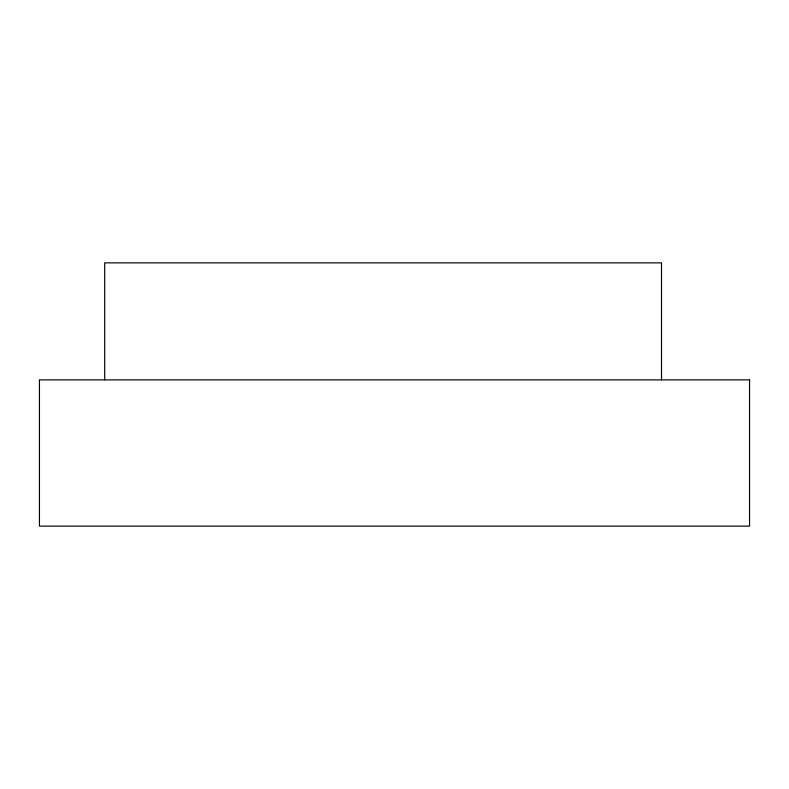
<?xml version="1.0" encoding="UTF-8"?>
<svg xmlns="http://www.w3.org/2000/svg" width="789" height="789" viewBox="0 0 789 789"><rect width="100%" height="100%" fill="white"/><g stroke="black" fill="none" stroke-linecap="round" stroke-linejoin="round"><path stroke-width="1.18" d="M661.507 379.874L661.507 262.865L104.7 262.865L104.7 379.874M749.55 379.874L39.45 379.874L39.45 526.135L749.55 526.135L749.55 379.874"/></g></svg>
